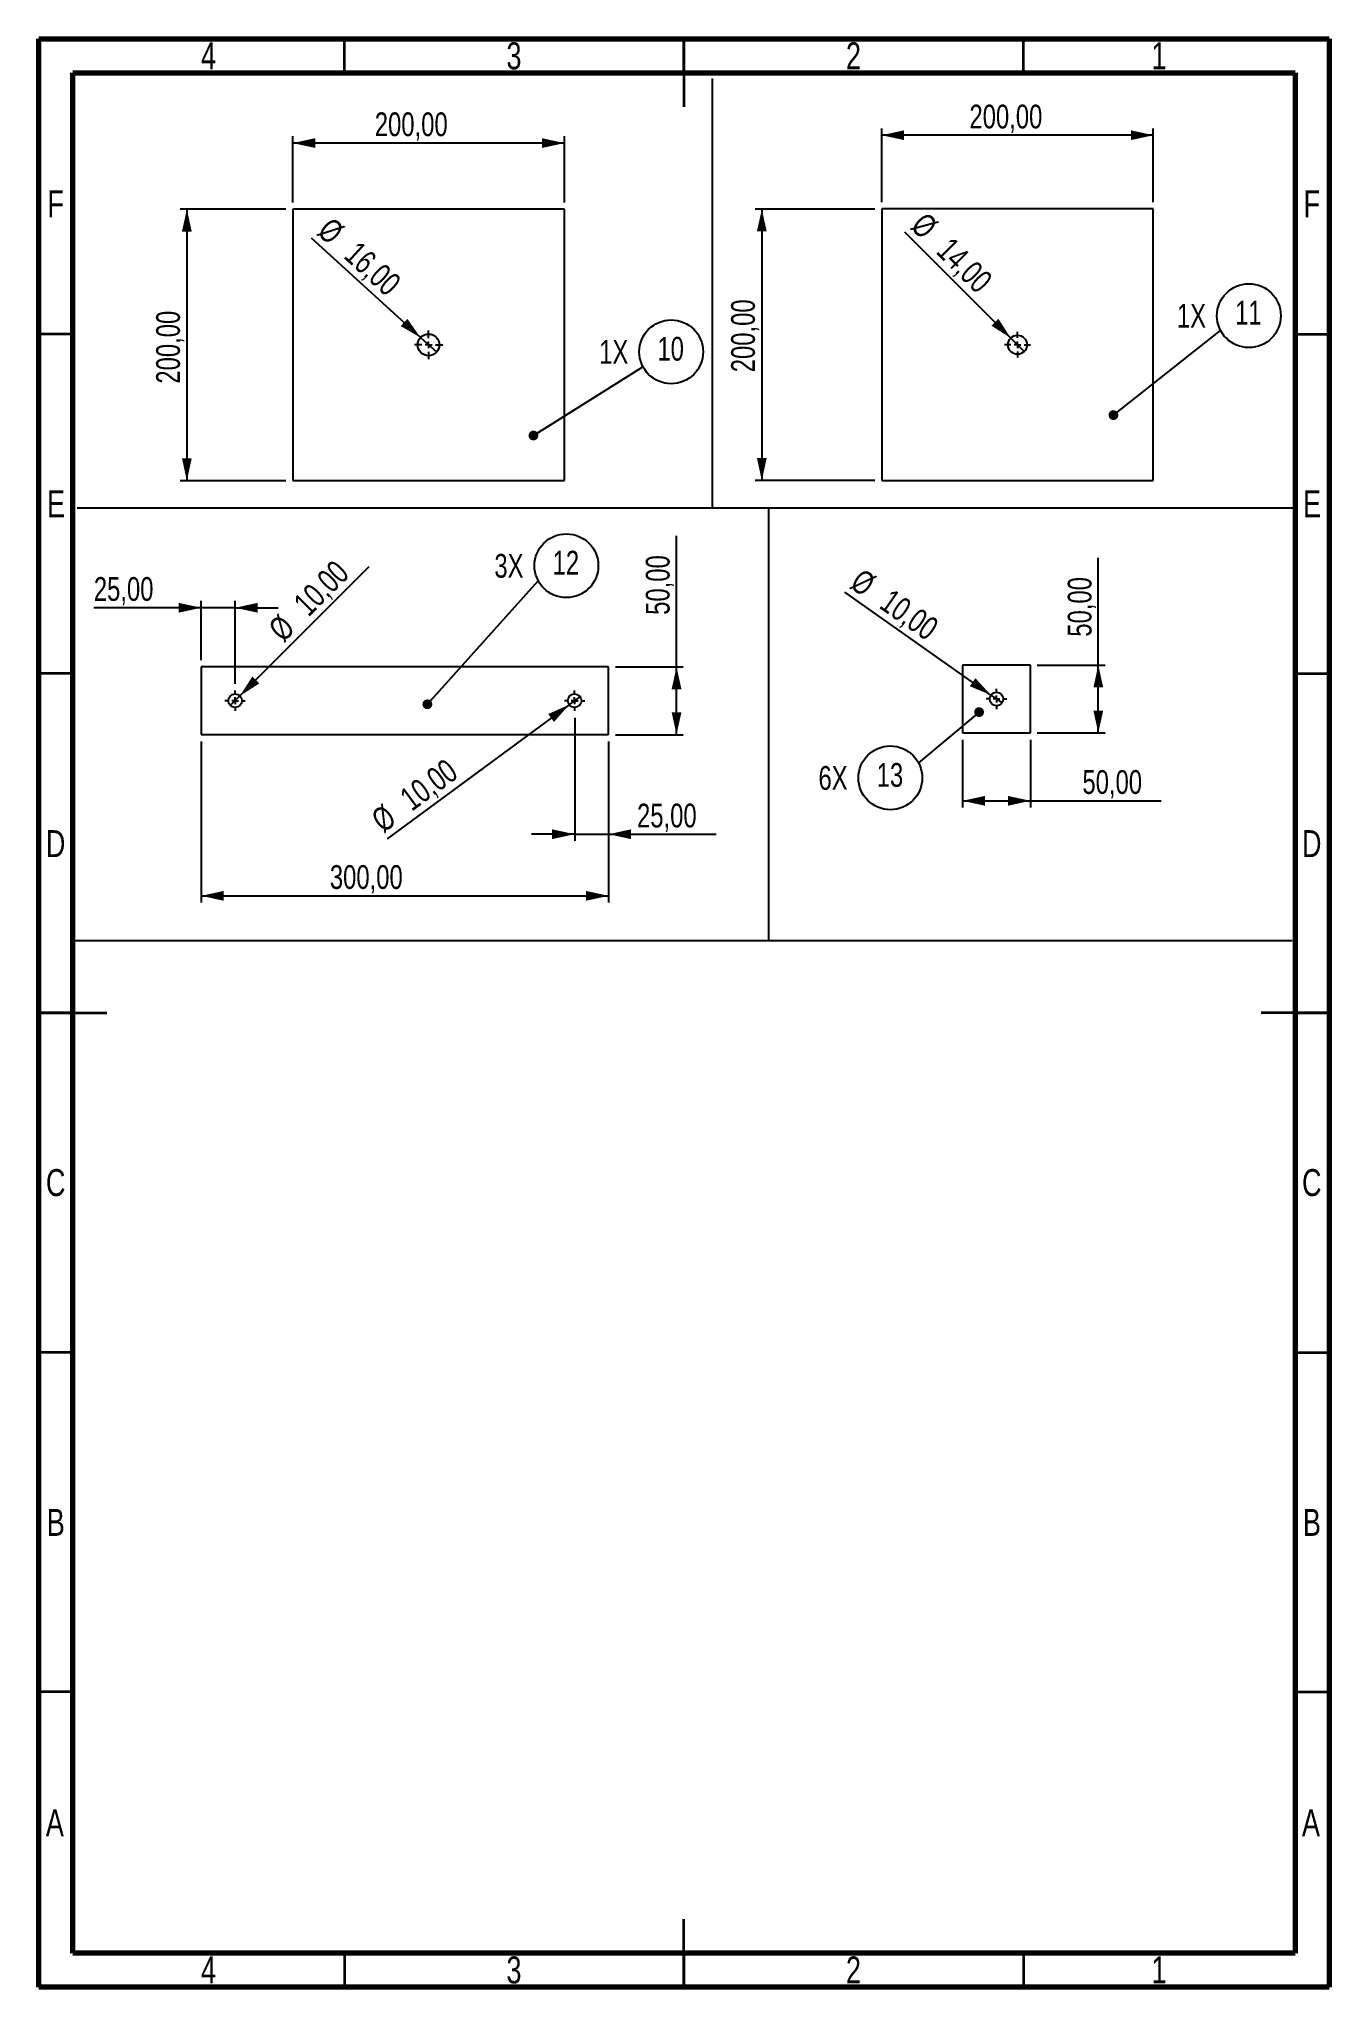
# Paper-space layout 'Siebdurckplatten2' of a CAD drawing. Header units: millimetres. Extents: x 75 to 1025, y 25 to 1460.
import ezdxf

# ---------------------------------------------------------------- set-up
doc = ezdxf.new("R2010")
doc.units = ezdxf.units.MM
doc.layers.add('FORMAT', color=7, linetype='Continuous')
doc.styles.add('SLDTEXTSTYLE0', font='TXT', dxfattribs={"width": 0.75})
doc.dimstyles.new('SLDDIMSTYLE11', dxfattribs={"dimtxt": 17.5, "dimasz": 16.51, "dimexe": 0, "dimexo": 0.0625, "dimgap": 4.375, "dimtad": 1, "dimlfac": 0.5, "dimrnd": 1e-09, "dimzin": 12, "dimdsep": 46, "dimtxsty": 'SLDTEXTSTYLE0', "dimblk1": 'NONE', "dimsah": 1, "dimcen": 0, "dimadec": 0, "dimazin": 3, "dimtfac": 1, "dimtmove": 0, "dimatfit": 3, "dimldrblk": 'NONE', "dimfxl": 1, "dimfrac": 2, "dimtolj": 1, "dimtzin": 12, "dimarcsym": 0})
doc.dimstyles.new('SLDDIMSTYLE3', dxfattribs={"dimtxt": 0.18, "dimasz": 7.2, "dimexe": 0, "dimexo": 0.0625, "dimgap": 0, "dimtad": 0, "dimtih": 1, "dimtoh": 1, "dimdec": 0, "dimrnd": 1e-09, "dimzin": 0, "dimdsep": 46, "dimtxsty": 'Standard', "dimblk1": 'DOT', "dimblk2": 'DOT', "dimsah": 1, "dimcen": 0.09, "dimadec": 0, "dimazin": 0, "dimtfac": 7.2, "dimtdec": 0, "dimtofl": 0, "dimtmove": 0, "dimatfit": 3, "dimldrblk": 'DOT', "dimfxl": 1, "dimfrac": 2, "dimtolj": 1, "dimtzin": 0, "dimarcsym": 0})
doc.dimstyles.new('SLDDIMSTYLE7', dxfattribs={"dimtxt": 17.5, "dimasz": 16.51, "dimexe": 0, "dimexo": 0.0625, "dimgap": 4.375, "dimtad": 1, "dimlfac": 0.5, "dimrnd": 1e-09, "dimzin": 12, "dimdsep": 46, "dimtxsty": 'SLDTEXTSTYLE0', "dimsah": 1, "dimcen": 0.09, "dimadec": 0, "dimazin": 3, "dimtfac": 1, "dimtmove": 0, "dimatfit": 0, "dimfxl": 1, "dimfrac": 2, "dimtolj": 1, "dimtzin": 12, "dimarcsym": 0})
doc.dimstyles.new('SLDDIMSTYLE8', dxfattribs={"dimtxt": 17.5, "dimasz": 16.51, "dimexe": 0, "dimexo": 0.0625, "dimgap": 4.375, "dimtad": 1, "dimlfac": 0.5, "dimrnd": 1e-09, "dimzin": 12, "dimdsep": 46, "dimtxsty": 'SLDTEXTSTYLE0', "dimsah": 1, "dimcen": 0.09, "dimadec": 0, "dimazin": 3, "dimtfac": 1, "dimtofl": 0, "dimtmove": 0, "dimatfit": 3, "dimfxl": 1, "dimfrac": 2, "dimtolj": 1, "dimtzin": 12, "dimarcsym": 0})

# ---------------------------------------------------------------- blocks, each defined once
blk = doc.blocks.new('_D_41')
at = {"layer": 'FORMAT', "ltscale": 5}
for p, q in [((261.9, 1339.6), (261.9, 1388.3)), ((461.9, 1383.3), (261.9, 1383.3)), ((461.9, 1339.6), (461.9, 1388.3))]:
    blk.add_line(p, q, dxfattribs=at)
for points in [[(261.9, 1383.3), (278.4, 1379.7), (278.4, 1386.9)], [(461.9, 1383.3), (445.4, 1386.9), (445.4, 1379.7)]]:
    blk.add_solid(points, dxfattribs=at)
at = {"layer": 'FORMAT', "ltscale": 5, "insert": (322.3, 1405.9), "char_height": 17.5, "attachment_point": 1, "style": 'SLDTEXTSTYLE0'}
blk.add_mtext('200,00', dxfattribs=at)
blk = doc.blocks.new('_D_42')
at = {"layer": 'FORMAT', "ltscale": 5}
for p, q in [((256.9, 1334.6), (178.9, 1334.6)), ((183.9, 1334.6), (183.9, 1134.6)), ((256.9, 1134.6), (178.9, 1134.6))]:
    blk.add_line(p, q, dxfattribs=at)
for points in [[(183.9, 1334.6), (180.3, 1318.1), (187.5, 1318.1)], [(183.9, 1134.6), (187.5, 1151.1), (180.3, 1151.1)]]:
    blk.add_solid(points, dxfattribs=at)
at = {"layer": 'FORMAT', "ltscale": 5, "insert": (161.3, 1206.1), "char_height": 17.5, "attachment_point": 1, "rotation": 90, "style": 'SLDTEXTSTYLE0'}
blk.add_mtext('200,00', dxfattribs=at)
blk = doc.blocks.new('_D_43')
at = {"layer": 'FORMAT', "ltscale": 5}
for q in [(275.8, 1313.2), (367.9, 1229.2)]:
    blk.add_line((356, 1240), q, dxfattribs=at)
blk.add_solid([(356, 1240), (346.3, 1253.8), (341.4, 1248.5)], dxfattribs=at)
at = {"layer": 'FORMAT', "ltscale": 5, "char_height": 17.5, "attachment_point": 1, "rotation": 317.6489, "style": 'SLDTEXTSTYLE0'}
for s, insert in [('%%c', (290.8, 1329.7)), ('16,00', (310.5, 1312.1))]:
    blk.add_mtext(s, dxfattribs=dict(at, insert=insert))
blk = doc.blocks.new('_None')
blk = doc.blocks.new('SW_NOTE_0_71')
at = {"layer": 'FORMAT', "color": 0, "ltscale": 5}
blk.add_circle((20.8, 11), 23.5, dxfattribs=at)
at = {"layer": 'FORMAT', "color": 0, "ltscale": 5, "char_height": 17.5, "attachment_point": 2, "style": 'SLDTEXTSTYLE0'}
for s, insert in [('1X', (-21.5, 19.7)), ('10', (20.4, 22))]:
    blk.add_mtext(s, dxfattribs=dict(at, insert=insert))
blk = doc.blocks.new('_Dot')
at = {"color": 0, "linetype": 'ByBlock', "lineweight": -2}
blk.add_line((-0.5, 0), (-1, 0), dxfattribs=at)
at = {"color": 0, "linetype": 'ByBlock', "const_width": 0.5}
blk.add_lwpolyline([(-0.25, 0, 1), (0.25, 0, 1)], format="xyb", close=True, dxfattribs=at)
blk = doc.blocks.new('SW_CENTERMARKSYMBOL_14')
at = {"layer": 'FORMAT', "color": 0, "ltscale": 5}
for p, q in [((-5, 0), (-10.5, 0)), ((0, 0), (-2.5, 0)), ((0, 5), (0, 10.5)), ((0, 0), (0, 2.5)), ((0, 0), (0, -2.5)), ((0, 0), (2.5, 0)), ((5, 0), (10.5, 0)), ((0, -5), (0, -10.5))]:
    blk.add_line(p, q, dxfattribs=at)
blk = doc.blocks.new('_D_44')
at = {"layer": 'FORMAT', "ltscale": 5}
for p, q in [((695.6, 1339.7), (695.6, 1394.1)), ((895.6, 1339.7), (895.6, 1394.1)), ((895.6, 1389.1), (695.6, 1389.1))]:
    blk.add_line(p, q, dxfattribs=at)
for points in [[(695.6, 1389.1), (712.1, 1385.5), (712.1, 1392.7)], [(895.6, 1389.1), (879.1, 1392.7), (879.1, 1385.5)]]:
    blk.add_solid(points, dxfattribs=at)
at = {"layer": 'FORMAT', "ltscale": 5, "insert": (760.2, 1411.6), "char_height": 17.5, "attachment_point": 1, "style": 'SLDTEXTSTYLE0'}
blk.add_mtext('200,00', dxfattribs=at)
blk = doc.blocks.new('_D_45')
at = {"layer": 'FORMAT', "ltscale": 5}
for p, q in [((690.6, 1334.7), (602.3, 1334.7)), ((607.3, 1334.7), (607.3, 1134.7)), ((690.6, 1134.7), (602.3, 1134.7))]:
    blk.add_line(p, q, dxfattribs=at)
for points in [[(607.3, 1334.7), (603.7, 1318.2), (610.9, 1318.2)], [(607.3, 1134.7), (610.9, 1151.3), (603.7, 1151.3)]]:
    blk.add_solid(points, dxfattribs=at)
at = {"layer": 'FORMAT', "ltscale": 5, "insert": (584.7, 1214.5), "char_height": 17.5, "attachment_point": 1, "rotation": 90, "style": 'SLDTEXTSTYLE0'}
blk.add_mtext('200,00', dxfattribs=at)
blk = doc.blocks.new('_D_46')
at = {"layer": 'FORMAT', "ltscale": 5}
for q in [(712.7, 1317.7), (800.5, 1229.8)]:
    blk.add_line((790.6, 1239.7), q, dxfattribs=at)
blk.add_solid([(790.6, 1239.7), (781.5, 1253.9), (776.4, 1248.8)], dxfattribs=at)
at = {"layer": 'FORMAT', "ltscale": 5, "char_height": 17.5, "attachment_point": 1, "rotation": 315, "style": 'SLDTEXTSTYLE0'}
for s, insert in [('%%c', (728.4, 1333.5)), ('14,00', (747.3, 1315))]:
    blk.add_mtext(s, dxfattribs=dict(at, insert=insert))
blk = doc.blocks.new('SW_NOTE_0_72')
at = {"layer": 'FORMAT', "color": 0, "ltscale": 5}
blk.add_circle((20.8, 11), 23.5, dxfattribs=at)
at = {"layer": 'FORMAT', "color": 0, "ltscale": 5, "char_height": 17.5, "attachment_point": 2, "style": 'SLDTEXTSTYLE0'}
for s, insert in [('1X', (-21.5, 19.7)), ('11', (20.4, 22))]:
    blk.add_mtext(s, dxfattribs=dict(at, insert=insert))
blk = doc.blocks.new('SW_CENTERMARKSYMBOL_15')
at = {"layer": 'FORMAT', "color": 0, "ltscale": 5}
for p, q in [((-5, 0), (-9.5, 0)), ((0, 0), (-2.5, 0)), ((0, 5), (0, 9.5)), ((0, 0), (0, 2.5)), ((0, 0), (0, -2.5)), ((0, 0), (2.5, 0)), ((5, 0), (9.5, 0)), ((0, -5), (0, -9.5))]:
    blk.add_line(p, q, dxfattribs=at)
blk = doc.blocks.new('_D_47')
at = {"layer": 'FORMAT', "ltscale": 5}
for p, q in [((194.5, 942.5), (194.5, 823.8)), ((494.5, 942.5), (494.5, 823.8)), ((194.5, 828.8), (494.5, 828.8))]:
    blk.add_line(p, q, dxfattribs=at)
for points in [[(194.5, 828.8), (211, 825.2), (211, 832.4)], [(494.5, 828.8), (477.9, 832.4), (477.9, 825.2)]]:
    blk.add_solid(points, dxfattribs=at)
at = {"layer": 'FORMAT', "ltscale": 5, "insert": (289.2, 851.4), "char_height": 17.5, "attachment_point": 1, "style": 'SLDTEXTSTYLE0'}
blk.add_mtext('300,00', dxfattribs=at)
blk = doc.blocks.new('_D_48')
at = {"layer": 'FORMAT', "ltscale": 5}
for p, q in [((544.5, 997.5), (544.5, 1094)), ((499.5, 997.5), (549.5, 997.5)), ((544.5, 947.5), (544.5, 997.5)), ((499.5, 947.5), (549.5, 947.5))]:
    blk.add_line(p, q, dxfattribs=at)
for points in [[(544.5, 997.5), (540.9, 981), (548.1, 981)], [(544.5, 947.5), (548.1, 964.1), (540.9, 964.1)]]:
    blk.add_solid(points, dxfattribs=at)
at = {"layer": 'FORMAT', "ltscale": 5, "insert": (521.9, 1035.8), "char_height": 17.5, "attachment_point": 1, "rotation": 90, "style": 'SLDTEXTSTYLE0'}
blk.add_mtext('50,00', dxfattribs=at)
blk = doc.blocks.new('_D_49')
at = {"layer": 'FORMAT', "ltscale": 5}
for q in [(318.2, 1071.3), (215.9, 969)]:
    blk.add_line((223, 976.1), q, dxfattribs=at)
blk.add_solid([(223, 976.1), (237.2, 985.2), (232.1, 990.3)], dxfattribs=at)
at = {"layer": 'FORMAT', "ltscale": 5, "char_height": 17.5, "attachment_point": 1, "rotation": 45, "style": 'SLDTEXTSTYLE0'}
for s, insert in [('10,00', (261.1, 1046.2)), ('%%c', (242.6, 1027.4))]:
    blk.add_mtext(s, dxfattribs=dict(at, insert=insert))
blk = doc.blocks.new('_D_50')
at = {"layer": 'FORMAT', "ltscale": 5}
for q in [(331.4, 870.7), (473.5, 975.5)]:
    blk.add_line((465.4, 969.6), q, dxfattribs=at)
blk.add_solid([(465.4, 969.6), (450, 962.7), (454.3, 956.9)], dxfattribs=at)
at = {"layer": 'FORMAT', "ltscale": 5, "char_height": 17.5, "attachment_point": 1, "rotation": 36.4211, "style": 'SLDTEXTSTYLE0'}
for s, insert in [('10,00', (339.1, 904.7)), ('%%c', (318.1, 888.8))]:
    blk.add_mtext(s, dxfattribs=dict(at, insert=insert))
blk = doc.blocks.new('_D_51')
at = {"layer": 'FORMAT', "ltscale": 5}
for p, q in [((194.5, 1041), (115.4, 1041)), ((194.5, 1002.5), (194.5, 1046)), ((219.5, 1041), (194.5, 1041)), ((219.5, 985), (219.5, 1046)), ((219.5, 1041), (251.2, 1041))]:
    blk.add_line(p, q, dxfattribs=at)
for points in [[(194.5, 1041), (177.9, 1044.6), (177.9, 1037.4)], [(219.5, 1041), (236, 1037.4), (236, 1044.6)]]:
    blk.add_solid(points, dxfattribs=at)
at = {"layer": 'FORMAT', "ltscale": 5, "insert": (115.4, 1063.6), "char_height": 17.5, "attachment_point": 1, "style": 'SLDTEXTSTYLE0'}
blk.add_mtext('25,00', dxfattribs=at)
blk = doc.blocks.new('_D_52')
at = {"layer": 'FORMAT', "ltscale": 5}
for p, q in [((469.5, 960), (469.5, 869.2)), ((494.5, 942.5), (494.5, 869.2)), ((469.5, 874.2), (437.7, 874.2)), ((469.5, 874.2), (494.5, 874.2)), ((494.5, 874.2), (573.6, 874.2))]:
    blk.add_line(p, q, dxfattribs=at)
for points in [[(469.5, 874.2), (452.9, 877.8), (452.9, 870.6)], [(494.5, 874.2), (511, 870.6), (511, 877.8)]]:
    blk.add_solid(points, dxfattribs=at)
at = {"layer": 'FORMAT', "ltscale": 5, "insert": (515.4, 896.7), "char_height": 17.5, "attachment_point": 1, "style": 'SLDTEXTSTYLE0'}
blk.add_mtext('25,00', dxfattribs=at)
blk = doc.blocks.new('SW_NOTE_0_73')
at = {"layer": 'FORMAT', "color": 0, "ltscale": 5}
blk.add_circle((20.8, 11), 23.5, dxfattribs=at)
at = {"layer": 'FORMAT', "color": 0, "ltscale": 5, "char_height": 17.5, "attachment_point": 2, "style": 'SLDTEXTSTYLE0'}
for s, insert in [('3X', (-21.5, 19.7)), ('12', (20.4, 22))]:
    blk.add_mtext(s, dxfattribs=dict(at, insert=insert))
blk = doc.blocks.new('SW_CENTERMARKSYMBOL_16')
at = {"layer": 'FORMAT', "color": 0, "ltscale": 5}
for p, q in [((-5, 0), (-7.5, 0)), ((0, 0), (-2.5, 0)), ((0, 5), (0, 7.5)), ((0, 0), (0, 2.5)), ((0, 0), (0, -2.5)), ((0, 0), (2.5, 0)), ((5, 0), (7.5, 0)), ((0, -5), (0, -7.5))]:
    blk.add_line(p, q, dxfattribs=at)
blk = doc.blocks.new('SW_CENTERMARKSYMBOL_17')
at = {"layer": 'FORMAT', "color": 0, "ltscale": 5}
for p, q in [((-5, 0), (-7.5, 0)), ((0, 0), (-2.5, 0)), ((0, 5), (0, 7.5)), ((0, 0), (0, 2.5)), ((0, 0), (0, -2.5)), ((0, 0), (2.5, 0)), ((5, 0), (7.5, 0)), ((0, -5), (0, -7.5))]:
    blk.add_line(p, q, dxfattribs=at)
blk = doc.blocks.new('_D_53')
at = {"layer": 'FORMAT', "ltscale": 5}
for p, q in [((855.1, 998.8), (855.1, 1077.9)), ((810.1, 998.8), (860.1, 998.8)), ((855.1, 948.8), (855.1, 998.8)), ((810.1, 948.8), (860.1, 948.8))]:
    blk.add_line(p, q, dxfattribs=at)
for points in [[(855.1, 998.8), (851.5, 982.3), (858.7, 982.3)], [(855.1, 948.8), (858.7, 965.3), (851.5, 965.3)]]:
    blk.add_solid(points, dxfattribs=at)
at = {"layer": 'FORMAT', "ltscale": 5, "insert": (832.6, 1019.7), "char_height": 17.5, "attachment_point": 1, "rotation": 90, "style": 'SLDTEXTSTYLE0'}
blk.add_mtext('50,00', dxfattribs=at)
blk = doc.blocks.new('_D_54')
at = {"layer": 'FORMAT', "ltscale": 5}
for p, q in [((755.1, 943.8), (755.1, 893.8)), ((805.1, 943.8), (805.1, 893.8)), ((755.1, 898.8), (805.1, 898.8)), ((805.1, 898.8), (901.5, 898.8))]:
    blk.add_line(p, q, dxfattribs=at)
for points in [[(755.1, 898.8), (771.6, 895.2), (771.6, 902.4)], [(805.1, 898.8), (788.6, 902.4), (788.6, 895.2)]]:
    blk.add_solid(points, dxfattribs=at)
at = {"layer": 'FORMAT', "ltscale": 5, "insert": (843.4, 921.4), "char_height": 17.5, "attachment_point": 1, "style": 'SLDTEXTSTYLE0'}
blk.add_mtext('50,00', dxfattribs=at)
blk = doc.blocks.new('_D_55')
at = {"layer": 'FORMAT', "ltscale": 5}
for q in [(668.4, 1052.4), (784.2, 970.9)]:
    blk.add_line((776, 976.7), q, dxfattribs=at)
blk.add_solid([(776, 976.7), (764.6, 989.1), (760.5, 983.2)], dxfattribs=at)
at = {"layer": 'FORMAT', "ltscale": 5, "char_height": 17.5, "attachment_point": 1, "rotation": 324.8906, "style": 'SLDTEXTSTYLE0'}
for s, insert in [('%%c', (681.3, 1070.7)), ('10,00', (703, 1055.7))]:
    blk.add_mtext(s, dxfattribs=dict(at, insert=insert))
blk = doc.blocks.new('SW_NOTE_0_74')
at = {"layer": 'FORMAT', "color": 0, "ltscale": 5}
blk.add_circle((-20.8, -11), 23.5, dxfattribs=at)
at = {"layer": 'FORMAT', "color": 0, "ltscale": 5, "char_height": 17.5, "attachment_point": 2, "style": 'SLDTEXTSTYLE0'}
for s, insert in [('13', (-21.1, -0.1)), ('6X', (-63, -2.3))]:
    blk.add_mtext(s, dxfattribs=dict(at, insert=insert))
blk = doc.blocks.new('SW_CENTERMARKSYMBOL_18')
at = {"layer": 'FORMAT', "color": 0, "ltscale": 5}
for p, q in [((-5, 0), (-7.5, 0)), ((0, 0), (-2.5, 0)), ((0, 5), (0, 7.5)), ((0, 0), (0, 2.5)), ((0, 0), (0, -2.5)), ((0, 0), (2.5, 0)), ((5, 0), (7.5, 0)), ((0, -5), (0, -7.5))]:
    blk.add_line(p, q, dxfattribs=at)

psp = doc.layouts.new('Siebdurckplatten2')

# ---------------------------------------------------------------- linework, layer by layer
at = {"color": 7, "linetype": 'Continuous', "lineweight": 70, "ltscale": 5}
for p, q in [((75, 25), (75, 1460)), ((75, 1460), (1025, 1460)), ((1025, 1460), (1025, 25)), ((100, 50), (100, 1435)), ((100, 1435), (1000, 1435)), ((1000, 1435), (1000, 50)), ((1000, 50), (100, 50)), ((1025, 25), (75, 25))]:
    psp.add_line(p, q, dxfattribs=at)
at = {"color": 7, "linetype": 'Continuous', "lineweight": 35, "ltscale": 5}
for p, q in [((300, 1435), (300, 1460)), ((550, 1460), (550, 1410)), ((550, 1435), (550, 1460)), ((800, 1435), (800, 1460)), ((100, 1242.5), (75, 1242.5)), ((1000, 1242.5), (1025, 1242.5)), ((100, 992.5), (75, 992.5)), ((1000, 992.5), (1025, 992.5)), ((75, 742.5), (125, 742.5)), ((100, 742.5), (75, 742.5)), ((1025, 742.5), (975, 742.5)), ((1000, 742.5), (1025, 742.5)), ((100, 492.5), (75, 492.5)), ((1000, 492.5), (1025, 492.5)), ((100, 242.5), (75, 242.5)), ((1000, 242.5), (1025, 242.5)), ((550, 25), (550, 75)), ((300, 50), (300, 25)), ((550, 50), (550, 25)), ((800, 50), (800, 25))]:
    psp.add_line(p, q, dxfattribs=at)
at = {"color": 7, "linetype": 'Continuous', "lineweight": 25, "ltscale": 5}
for p, q in [((261.939, 1334.63), (261.939, 1134.63)), ((461.939, 1334.63), (261.939, 1334.63)), ((461.939, 1134.63), (461.939, 1334.63)), ((695.598, 1334.746), (695.598, 1134.746)), ((895.598, 1334.746), (695.598, 1334.746)), ((895.598, 1134.746), (895.598, 1334.746)), ((261.939, 1134.63), (461.939, 1134.63)), ((695.598, 1134.746), (895.598, 1134.746)), ((194.459, 997.548), (194.459, 947.548)), ((494.459, 997.548), (194.459, 997.548)), ((494.459, 947.548), (494.459, 997.548)), ((755.135, 998.805), (755.135, 948.805)), ((805.135, 998.805), (755.135, 998.805)), ((805.135, 948.805), (805.135, 998.805)), ((194.459, 947.548), (494.459, 947.548)), ((755.135, 948.805), (805.135, 948.805))]:
    psp.add_line(p, q, dxfattribs=at)
at = {"color": 7, "linetype": 'Continuous', "lineweight": 25, "ltscale": 25}
for centre, radius in [((361.939, 1234.63), 8), ((795.598, 1234.746), 7), ((219.459, 972.548), 5), ((469.459, 972.548), 5), ((780.135, 973.805), 5)]:
    psp.add_circle(centre, radius, dxfattribs=at)
at = {"layer": 'FORMAT', "ltscale": 5}
for p, q in [((571.032, 1114.657), (571.032, 1430.961)), ((103.167, 1114.657), (999.359, 1114.657)), ((612.134, 1114.657), (612.134, 795.84)), ((101.52, 795.84), (997.931, 795.84))]:
    psp.add_line(p, q, dxfattribs=at)

# ---------------------------------------------------------------- block references
for name, p in [('SW_NOTE_0_72', (945.201, 1245.136)), ('SW_NOTE_0_71', (519.78, 1218.547)), ('SW_CENTERMARKSYMBOL_14', (361.939, 1234.63)), ('SW_CENTERMARKSYMBOL_15', (795.598, 1234.746)), ('SW_NOTE_0_73', (442.607, 1060.96)), ('SW_CENTERMARKSYMBOL_17', (219.459, 972.548)), ('SW_CENTERMARKSYMBOL_16', (469.459, 972.548)), ('SW_CENTERMARKSYMBOL_18', (780.135, 973.805)), ('SW_NOTE_0_74', (722.763, 926.719))]:
    psp.add_blockref(name, p, dxfattribs=at)

# ---------------------------------------------------------------- texts
at = {"color": 7, "linetype": 'Continuous', "lineweight": 0, "ltscale": 5, "char_height": 19.844, "attachment_point": 2, "style": 'SLDTEXTSTYLE0'}
for s, insert in [('4', (199.8, 1457.51)), ('3', (424.8, 1457.51)), ('2', (674.8, 1457.51)), ('1', (899.8, 1457.51)), ('F', (87.289, 1348.436)), ('F', (1012.289, 1348.436)), ('E', (87.539, 1127.51)), ('E', (1012.539, 1127.51)), ('D', (87.263, 877.186)), ('D', (1012.263, 877.186)), ('C', (87.293, 627.51)), ('C', (1012.293, 627.51)), ('B', (87.353, 377.186)), ('B', (1012.353, 377.186)), ('A', (86.698, 155.936)), ('A', (1011.698, 155.936)), ('4', (199.8, 47.51)), ('3', (424.8, 47.51)), ('2', (674.8, 47.51)), ('1', (899.8, 47.51))]:
    psp.add_mtext(s, dxfattribs=dict(at, insert=insert))

# ---------------------------------------------------------------- dimensions: what is measured, and where the dimension line sits
at = {"layer": 'FORMAT', "ltscale": 5}
for base, p1, p2, dimstyle, picture, middle in [((695.598, 1389.071), (895.598, 1334.746), (695.598, 1334.746), 'SLDDIMSTYLE8', '_D_44', (795.807, 1389.071)), ((261.939, 1383.321), (461.939, 1334.63), (261.939, 1334.63), 'SLDDIMSTYLE8', '_D_41', (357.857, 1383.321)), ((194.459, 1041.003), (219.459, 980.048), (194.459, 997.548), 'SLDDIMSTYLE7', '_D_51', (144.459, 1041.003)), ((494.459, 874.165), (469.459, 965.048), (494.459, 947.548), 'SLDDIMSTYLE7', '_D_52', (544.459, 874.165)), ((494.459, 828.837), (194.459, 947.548), (494.459, 947.548), 'SLDDIMSTYLE8', '_D_47', (324.759, 828.837)), ((805.135, 898.805), (755.135, 948.805), (805.135, 948.805), 'SLDDIMSTYLE8', '_D_54', (872.444, 898.805))]:
    dim = psp.add_linear_dim(base=base, p1=p1, p2=p2, dimstyle=dimstyle, dxfattribs=at)
    dim.commit()
    dim.dimension.update_dxf_attribs({"geometry": picture, "text_midpoint": middle, "dimtype": 160})
for base, p1, p2, picture, middle in [((183.863, 1134.63), (261.939, 1334.63), (261.939, 1134.63), '_D_42', (183.863, 1241.682)), ((607.268, 1134.746), (695.598, 1334.746), (695.598, 1134.746), '_D_45', (607.268, 1250.075)), ((544.459, 997.548), (494.459, 947.548), (494.459, 997.548), '_D_48', (544.459, 1064.857)), ((855.135, 998.805), (805.135, 948.805), (805.135, 998.805), '_D_53', (855.135, 1048.805))]:
    dim = psp.add_linear_dim(base=base, p1=p1, p2=p2, angle=90, dimstyle='SLDDIMSTYLE8', dxfattribs=at)
    dim.commit()
    dim.dimension.update_dxf_attribs({"geometry": picture, "text_midpoint": middle, "dimtype": 160})
for p1, p2, picture, middle in [((367.851, 1229.241), (356.027, 1240.02), '_D_43', (306.09, 1285.54)), ((800.547, 1229.796), (790.648, 1239.696), '_D_46', (741.673, 1288.671)), ((215.923, 969.012), (222.995, 976.083), '_D_49', (289.033, 1042.122)), ((784.225, 970.929), (776.044, 976.68), '_D_55', (702.149, 1028.633)), ((473.482, 975.516), (465.436, 969.579), '_D_50', (364.832, 895.351))]:
    dim = psp.add_diameter_dim_2p(p1=p1, p2=p2, dimstyle='SLDDIMSTYLE11', dxfattribs=at)
    dim.commit()
    dim.dimension.update_dxf_attribs({"geometry": picture, "text_midpoint": middle, "dimtype": 163})

# ---------------------------------------------------------------- leaders
for points in [[(866.227, 1182.928), (945.201, 1245.136)], [(439.111, 1167.883), (519.78, 1218.547)], [(361.016, 969.908), (442.607, 1060.96)], [(767.311, 964.165), (722.763, 926.719)]]:
    psp.add_leader(points, dimstyle='SLDDIMSTYLE3', dxfattribs=at)

doc.saveas('drawing.dxf')
